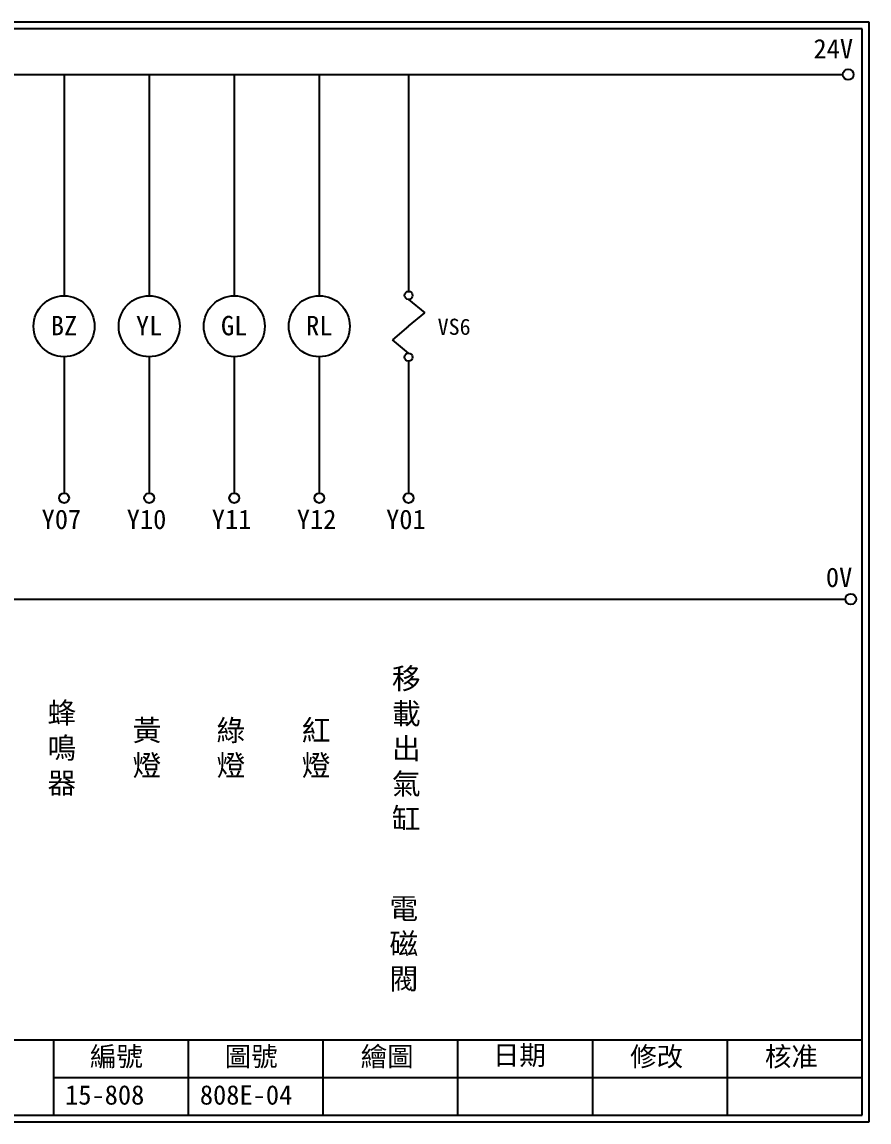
# Model space of a CAD drawing. Extents: x 889 to 1176, y 251 to 455.
# Drawn here: x 1018.9 to 1176.1, y 251.2 to 455.2 of the extents above; entities that cross this region are included whole.
import ezdxf

# ---------------------------------------------------------------- set-up
doc = ezdxf.new("R2010")
doc.units = 0
doc.layers.get('0').update_dxf_attribs({"linetype": 'CONTINUOUS'})
doc.layers.add('圖框層', color=7, linetype='CONTINUOUS')
doc.layers.add('標尺寸層', color=3, linetype='CONTINUOUS')
doc.styles.add('CNS', font='romanc.shx', dxfattribs={"bigfont": 'chineset.shx'})
doc.styles.add('STSL', font='kaiu.ttf')

msp = doc.modelspace()

# ---------------------------------------------------------------- linework, layer by layer
for centre in [(1172.21, 445.42), (1172.69, 348.15)]:
    msp.add_circle(centre, 1)
at = {"layer": '圖框層', "color": 7}
for p, q in [((1176.07, 455.16), (889.07, 455.16)), ((1176.07, 251.2), (1176.07, 455.16)), ((1174.82, 453.91), (890.32, 453.91)), ((1174.82, 252.44), (1174.82, 453.91)), ((890.32, 266.44), (1174.82, 266.44)), ((1024.82, 252.44), (1024.82, 266.44)), ((1049.82, 252.44), (1049.82, 266.44)), ((1074.82, 252.44), (1074.82, 266.44)), ((1099.82, 252.44), (1099.82, 266.44)), ((1124.82, 252.44), (1124.82, 266.44)), ((1149.82, 252.44), (1149.82, 266.44)), ((1024.82, 259.44), (1174.82, 259.44)), ((889.07, 251.2), (1176.07, 251.2)), ((890.32, 252.44), (1174.82, 252.44))]:
    msp.add_line(p, q, dxfattribs=at)
at = {"layer": '標尺寸層', "color": 7}
for p, q in [((893.61, 445.42), (1171.21, 445.42)), ((1026.74, 445.42), (1026.74, 404.41)), ((1042.53, 445.42), (1042.53, 404.41)), ((1058.31, 445.42), (1058.31, 404.41)), ((1074.09, 445.42), (1074.09, 404.41)), ((1090.65, 445.42), (1090.65, 405.22)), ((1090.65, 403.72), (1093.66, 401.23)), ((1090.65, 398.74), (1093.66, 401.23)), ((1090.65, 398.74), (1087.65, 396.25)), ((1090.65, 393.76), (1087.65, 396.25)), ((1026.74, 393.08), (1026.74, 367.81)), ((1042.53, 393.08), (1042.53, 367.81)), ((1058.31, 393.08), (1058.31, 367.81)), ((1074.09, 393.08), (1074.09, 367.81)), ((1090.65, 392.26), (1090.65, 367.81)), ((893.82, 348.15), (1171.69, 348.15))]:
    msp.add_line(p, q, dxfattribs=at)
for centre, radius in [((1026.74, 398.74), 5.66), ((1042.53, 398.74), 5.66), ((1058.31, 398.74), 5.66), ((1074.09, 398.74), 5.66), ((1090.65, 404.47), 0.751), ((1090.65, 393.01), 0.751), ((1026.74, 366.89), 0.92), ((1042.53, 366.89), 0.92), ((1058.31, 366.89), 0.92), ((1074.09, 366.89), 0.92), ((1090.65, 366.89), 0.92)]:
    msp.add_circle(centre, radius, dxfattribs=at)

# ---------------------------------------------------------------- texts
at = {"layer": '圖框層', "color": 4, "style": 'STSL'}
for s, height, p in [('24V', 3.6, (1165.77, 448.41)), ('BZ', 3.6, (1024.28, 397.07)), ('YL ', 3.6, (1040.07, 397.07)), ('GL', 3.6, (1055.85, 397.07)), ('RL', 3.6, (1071.63, 397.07)), ('VS6', 3, (1096.04, 397.15)), ('Y07', 3.6, (1022.57, 361.15)), ('Y10', 3.6, (1038.36, 361.15)), ('Y11', 3.6, (1054.14, 361.15)), ('Y12', 3.6, (1069.92, 361.15)), ('Y01', 3.6, (1086.48, 361.15)), ('0V', 3.6, (1168.07, 350.4)), ('編號', 3.6, (1031.54, 261.53)), ('圖號', 3.6, (1056.54, 261.53)), ('繪圖', 3.6, (1081.76, 261.53)), ('日期', 3.6, (1106.29, 261.78)), ('修改', 3.6, (1131.76, 261.53)), ('核准', 3.6, (1156.76, 261.53)), ('15-808', 3.6, (1026.93, 254.42)), ('808E-04', 3.6, (1051.93, 254.42))]:
    msp.add_text(s, height=height, dxfattribs=at).set_placement(p)
at = {"layer": '標尺寸層', "color": 7, "char_height": 3.9, "attachment_point": 5, "style": 'CNS'}
for s, insert, width in [('{\\fDFKai-SB|b0|i0|c136|p65;移載出氣缸}', (1090.23, 320.36), 2.8481), ('{\\fDFKai-SB|b0|i0|c136|p65;蜂鳴器}', (1026.32, 320.36), 2.8481), ('{\\fDFKai-SB|b0|i0|c136|p65;黃燈 }', (1042.11, 320.36), 2.8481), ('{\\fDFKai-SB|b0|i0|c136|p65;綠燈}', (1057.7, 320.36), 2.8481), ('{\\fDFKai-SB|b0|i0|c136|p65;紅燈}', (1073.49, 320.36), 2.8481), ('{\\fDFKai-SB|b0|i0|c136|p65;電磁閥}', (1089.77, 284.04), 8.6627)]:
    msp.add_mtext(s, dxfattribs=dict(at, insert=insert, width=width))

doc.saveas('drawing.dxf')
